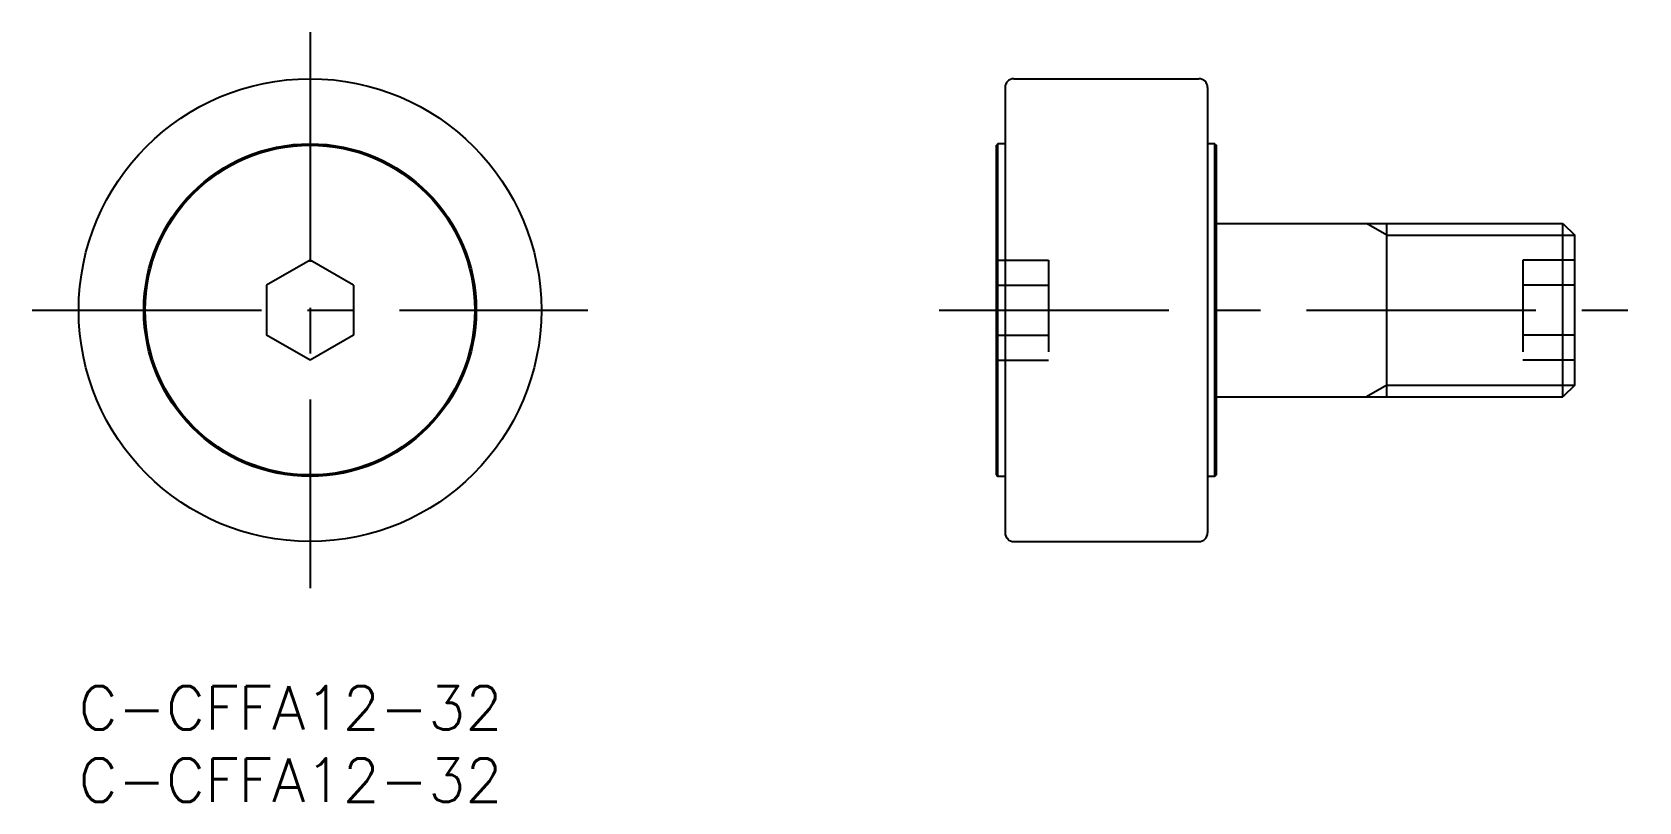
# Model space of a CAD drawing. Extents: x -3 to 108, y -8 to 45.
import ezdxf

# ---------------------------------------------------------------- set-up
doc = ezdxf.new("R2010")
doc.units = 0
doc.header["$LTSCALE"] = 0.5
doc.linetypes.add('CENTER', pattern=[50.8, 31.75, -6.35, 6.35, -6.35])
doc.linetypes.add('DASHED', pattern=[19.05, 12.7, -6.35])
for name, color, linetype in [('MSM_CENTER', 1, 'CENTER'), ('MSM_CONTINUOUS', 7, 'CONTINUOUS'), ('MSM_DASHED', 4, 'DASHED'), ('MSM_NARROW', 5, 'CONTINUOUS'), ('MSM_PART_NUMBER', 7, 'CONTINUOUS')]:
    doc.layers.add(name, color=color, linetype=linetype)
doc.styles.get("Standard").update_dxf_attribs({"font": 'txt.shx', "height": 3, "bigfont": 'bigfont.shx'})

# ---------------------------------------------------------------- blocks, each defined once
blk = doc.blocks.new('*U2')
at = {"layer": 'MSM_PART_NUMBER'}
blk.add_text('C-CFFA12-32', height=3, dxfattribs=at).set_placement((0, -3))
blk = doc.blocks.new('*U3')
at = {"layer": 'MSM_PART_NUMBER'}
blk.add_text('C-CFFA12-32', height=3, dxfattribs=at).set_placement((0, -8))

msp = doc.modelspace()

# ---------------------------------------------------------------- linework, layer by layer
at = {"layer": 'MSM_CENTER'}
for p, q in [((16, 45.22), (16, 6.78)), ((-3.22, 26), (35.22, 26)), ((59.52, 26), (107.91, 26))]:
    msp.add_line(p, q, dxfattribs=at)
at = {"layer": 'MSM_CONTINUOUS'}
for p, q in [((64.08, 41.4), (64.08, 10.6)), ((64.68, 42), (77.48, 42)), ((78.08, 41.4), (78.08, 10.6)), ((63.58, 37.5), (63.48, 37.4)), ((63.48, 14.6), (63.48, 37.4)), ((64.08, 37.5), (63.58, 37.5)), ((63.58, 14.5), (63.58, 37.5)), ((78.58, 37.5), (78.08, 37.5)), ((78.58, 37.5), (78.68, 37.4)), ((78.58, 14.5), (78.58, 37.5)), ((78.68, 37.4), (78.68, 14.6)), ((78.68, 32), (102.66, 32)), ((90.48, 20), (90.48, 32)), ((102.66, 20), (102.66, 32)), ((102.66, 32), (103.48, 31.19)), ((103.48, 20.81), (103.48, 31.19)), ((16, 29.46), (13, 27.73)), ((19, 27.73), (16, 29.46)), ((13, 27.73), (13, 24.27)), ((19, 27.73), (19, 24.27)), ((16, 22.54), (13, 24.27)), ((19, 24.27), (16, 22.54)), ((103.48, 20.81), (102.66, 20)), ((78.68, 20), (102.66, 20)), ((63.48, 14.6), (63.58, 14.5)), ((64.08, 14.5), (63.58, 14.5)), ((78.58, 14.5), (78.08, 14.5)), ((78.68, 14.6), (78.58, 14.5)), ((64.68, 10), (77.48, 10))]:
    msp.add_line(p, q, dxfattribs=at)
for radius in [16, 11.5, 11.4]:
    msp.add_circle((16, 26), radius, dxfattribs=at)
for centre, start, end in [((64.68, 41.4), 90, 180), ((77.48, 41.4), 0, 90), ((64.68, 10.6), 180, 270), ((77.48, 10.6), 270, 0)]:
    msp.add_arc(centre, 0.6, start, end, dxfattribs=at)
at = {"layer": 'MSM_DASHED'}
for p, q in [((63.48, 29.46), (67.08, 29.46)), ((67.08, 29.46), (67.08, 22.54)), ((99.88, 29.46), (99.88, 22.54)), ((103.48, 29.46), (99.88, 29.46)), ((63.48, 27.73), (67.08, 27.73)), ((103.48, 27.73), (99.88, 27.73)), ((63.48, 24.27), (67.08, 24.27)), ((103.48, 24.27), (99.88, 24.27)), ((63.48, 22.54), (67.08, 22.54)), ((103.48, 22.54), (99.88, 22.54))]:
    msp.add_line(p, q, dxfattribs=at)
at = {"layer": 'MSM_NARROW'}
for p, q in [((90.48, 31.19), (89.07, 32)), ((90.48, 31.19), (103.48, 31.19)), ((90.48, 20.81), (89.07, 20)), ((90.48, 20.81), (103.48, 20.81))]:
    msp.add_line(p, q, dxfattribs=at)

# ---------------------------------------------------------------- block references
at = {"layer": 'MSM_CONTINUOUS'}
for name in ['*U2', '*U3']:
    msp.add_blockref(name, (0, 0), dxfattribs=at)

doc.saveas('drawing.dxf')
